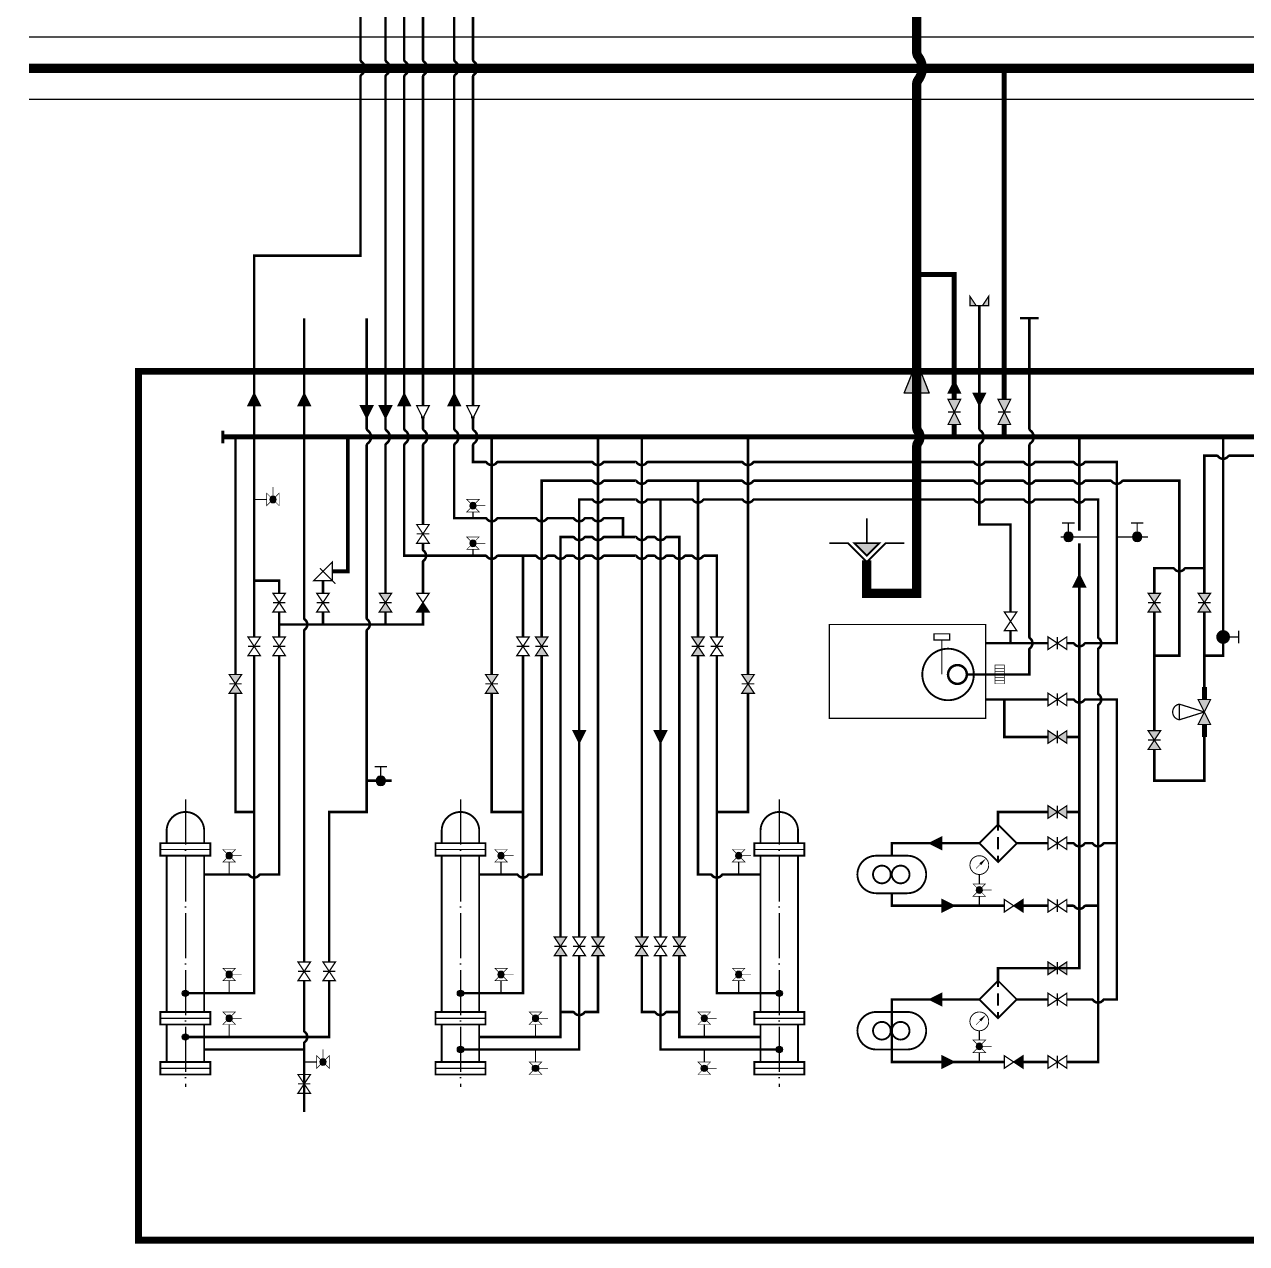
# Model space of a CAD drawing. Header units: millimetres. Extents: x 0 to 2500, y 0 to 1760.
# Drawn here: x 1310.2 to 1505.8, y 444.9 to 640 of the extents above; entities that cross this region are included whole.
import ezdxf

# ---------------------------------------------------------------- set-up
doc = ezdxf.new("R2010")
doc.units = ezdxf.units.MM
doc.linetypes.add('ACAD_ISO03W100', pattern=[30, 12, -18])
doc.linetypes.add('ACAD_ISO04W100', pattern=[30, 24, -3, 0, -3])
for name, color, linetype in [('Вентили 50', 7, 'Continuous'), ('Емкости', 7, 'Continuous'), ('Задвижки 100', 7, 'Continuous'), ('Задвижки 50', 7, 'Continuous'), ('Изм.приб.', 7, 'Continuous'), ('Клапаны 50', 7, 'Continuous'), ('Клапаны донные', 7, 'Continuous'), ('Клапаны регул.100', 7, 'Continuous'), ('Краны 15', 7, 'Continuous'), ('Краны 25', 7, 'Continuous'), ('Краны шар.ручн.т.10', 7, 'Continuous'), ('Осевые', 7, 'ACAD_ISO04W100'), ('Площадки', 7, 'Continuous'), ('ППК 50', 7, 'Continuous'), ('Свечи', 7, 'Continuous'), ('Трубы 108', 7, 'Continuous'), ('Трубы 219', 7, 'Continuous'), ('Трубы 25', 7, 'Continuous'), ('Трубы 57', 7, 'Continuous'), ('Трубы 89', 7, 'Continuous'), ('Фильтры 6', 7, 'Continuous'), ('Штрих пункт.', 7, 'ACAD_ISO04W100')]:
    doc.layers.add(name, color=color, linetype=linetype)

# ---------------------------------------------------------------- blocks, each defined once
blk = doc.blocks.new('Пересеч. 57-108')
at = {"layer": 'Трубы 57', "const_width": 0.4}
blk.add_lwpolyline([(-1.4, 0, -0.236068), (-1, -0.2, 0.236068), (0, -0.7, 0.236068), (1, -0.2, -0.236068), (1.4, 0)], format="xyb", dxfattribs=at)
blk = doc.blocks.new('Пересеч. 219-219')
at = {"layer": 'Трубы 219'}
blk.add_lwpolyline([(-2.5, 0, 1.5, 1.5, -0.162278), (-1.9, -0.2, 1.5, 1.5, 0.146286), (0, -0.9, 1.5, 1.5, 0.146286), (1.9, -0.2, 1.5, 1.5, -0.162278), (2.5, 0, 0, 0, 0)], format="xyseb", dxfattribs=at)
blk = doc.blocks.new('Заглушка 108')
at = {"layer": 'Трубы 108', "const_width": 0.5}
blk.add_lwpolyline([(0, 1), (0, -1)], dxfattribs=at)
blk = doc.blocks.new('Стрелка 57')
at = {"layer": 'Трубы 57'}
h = blk.add_hatch(color=256, dxfattribs=at)
h.paths.add_polyline_path([(0, 0), (0, -1), (2, 0)])
h.paths.add_polyline_path([(0, 1), (0, 0), (2, 0)])
at = {"layer": 'Трубы 57', "const_width": 0.2}
blk.add_lwpolyline([(0, -1), (0, 1), (2, 0)], close=True, dxfattribs=at)
blk = doc.blocks.new('Стрелка 57 п.')
at = {"layer": 'Трубы 57'}
h = blk.add_hatch(color=256, dxfattribs=at)
h.paths.add_polyline_path([(-0.2, -2), (0, -2), (-0.2, -1.6)])
h.paths.add_polyline_path([(0.2, -1.6), (0, -2), (0.2, -2)])
for p, q in [((-0.2, -2), (-0.2, -1.6)), ((0.2, -2), (0.2, -1.6)), ((-0.2, -2), (0.2, -2))]:
    blk.add_line(p, q, dxfattribs=at)
at = {"layer": 'Трубы 57', "const_width": 0.2}
blk.add_lwpolyline([(-1, 0), (1, 0), (0, -2)], close=True, dxfattribs=at)
blk = doc.blocks.new('Кран шар.ручн.т.10')
at = {"layer": 'Краны шар.ручн.т.10'}
h = blk.add_hatch(color=256, dxfattribs=at)
h.paths.add_polyline_path([(1, 0), (1.35, -0.35, 0.198912), (1.5, 0, 0.198912), (1.35, 0.35)])
h.paths.add_polyline_path([(0.65, -0.35, 0.414214), (1.35, -0.35), (1, 0)])
h.paths.add_polyline_path([(0.5, 0, 0.198912), (0.65, -0.35), (1, 0), (0.65, 0.35, 0.198912)])
h.paths.add_polyline_path([(1, 0), (1.35, 0.35, 0.414214), (0.65, 0.35)])
at = {"layer": 'Краны шар.ручн.т.10', "const_width": 0.1}
blk.add_lwpolyline([(1, 0), (1, 2)], dxfattribs=at)
blk.add_lwpolyline([(0, 1), (0, -1), (2, 1), (2, -1)], close=True, dxfattribs=at)
at = {"layer": 'Краны шар.ручн.т.10'}
blk.add_lwpolyline([(0.5, 0, 1), (1.5, 0, 1), (0.5, 0, 1)], format="xyb", dxfattribs=at)
blk = doc.blocks.new('Задвижка 50')
at = {"layer": 'Задвижки 50', "const_width": 0.2}
blk.add_lwpolyline([(3, -1), (3, 1), (0, -1), (0, 1)], close=True, dxfattribs=at)
blk.add_lwpolyline([(1.5, 1), (1.5, -1)], dxfattribs=at)
blk = doc.blocks.new('Задвижка 50 непрох.')
at = {"layer": 'Задвижки 50'}
h = blk.add_hatch(color=256, dxfattribs=at)
h.paths.add_polyline_path([(0, 1), (0, -1), (1.5, 0)])
h.paths.add_polyline_path([(3, -1), (3, 1), (1.5, 0)])
at = {"layer": 'Задвижки 50', "const_width": 0.2}
blk.add_lwpolyline([(3, -1), (3, 1), (0, -1), (0, 1)], close=True, dxfattribs=at)
blk.add_lwpolyline([(1.5, 1), (1.5, -1)], dxfattribs=at)
blk = doc.blocks.new('Клапан 50')
at = {"layer": 'Клапаны 50'}
blk.add_hatch(color=256, dxfattribs=at).paths.add_polyline_path([(3, -1), (3, 1), (1.5, 0)])
at = {"layer": 'Клапаны 50', "const_width": 0.2}
blk.add_lwpolyline([(0, 1), (0, -1), (3, 1), (3, -1)], close=True, dxfattribs=at)
blk = doc.blocks.new('ППК 50')
at = {"layer": 'ППК 50', "const_width": 0.2}
blk.add_lwpolyline([(-1.5, 0), (1.5, 3), (1.5, 0)], close=True, dxfattribs=at)
blk.add_lwpolyline([(2, -0.5), (-0.5, 2)], dxfattribs=at)
blk = doc.blocks.new('Пересеч. 57-57')
at = {"layer": 'Трубы 57'}
blk.add_lwpolyline([(-1, 0, 0.4, 0.4, -0.236068), (-0.8, -0.1, 0.4, 0.4, 0.236068), (0, -0.5, 0.4, 0.4, 0.236068), (0.8, -0.1, 0.4, 0.4, -0.236068), (1, 0, 0, 0, 0)], format="xyseb", dxfattribs=at)
blk = doc.blocks.new('Клапан донный')
at = {"layer": 'Клапаны донные'}
blk.add_hatch(color=256, dxfattribs=at).paths.add_polyline_path([(0, 1), (2, 3), (-2, 3)])
at = {"layer": 'Клапаны донные', "const_width": 0.3}
for points in [[(0, 3), (0, 7)], [(0, 0), (-3, 3), (-6, 3)], [(0, 0), (3, 3), (6, 3)]]:
    blk.add_lwpolyline(points, dxfattribs=at)
blk.add_lwpolyline([(0, 1), (2, 3), (-2, 3)], close=True, dxfattribs=at)
blk = doc.blocks.new('Кран 15')
at = {"layer": 'Краны 15'}
blk.add_hatch(color=256, dxfattribs=at).paths.add_polyline_path([(-0.75, 0.75, 1), (0.75, 0.75, 1)])
at = {"layer": 'Краны 15', "const_width": 0.2}
for points in [[(-2.25, 1.75), (-2.25, -0.25)], [(-0.75, 0.75), (-2.25, 0.75)]]:
    blk.add_lwpolyline(points, dxfattribs=at)
at = {"layer": 'Краны 15'}
blk.add_lwpolyline([(-0.75, 0.75, 1), (0.75, 0.75, 1), (-0.75, 0.75, 1)], format="xyb", dxfattribs=at)
blk = doc.blocks.new('Изм.приб.М')
at = {"layer": 'Изм.приб.', "const_width": 0.15}
blk.add_lwpolyline([(-1.5, 1.5, 1), (1.5, 1.5, 1), (-1.5, 1.5, 0.780776)], format="xyb", dxfattribs=at)
at = {"layer": 'Изм.приб.', "const_width": 0.075}
blk.add_lwpolyline([(0.16, 1.66), (-0.53, 0.97)], dxfattribs=at)
at = {"layer": 'Изм.приб.'}
blk.add_solid([(0.01, 1.81), (1.06, 2.56), (0.31, 1.51)], dxfattribs=at)
blk = doc.blocks.new('Фильтр 6')
at = {"layer": 'Фильтры 6', "const_width": 0.3}
blk.add_lwpolyline([(-3, 0), (0, -3), (3, 0), (0, 3)], close=True, dxfattribs=at)
for points in [[(-3, 0), (-2, 0)], [(-1, 0), (1, 0)], [(2, 0), (3, 0)]]:
    blk.add_lwpolyline(points, dxfattribs=at)
blk = doc.blocks.new('Вентиль 50')
at = {"layer": 'Вентили 50', "const_width": 0.2}
blk.add_lwpolyline([(3, -1), (3, 1), (0, -1), (0, 1)], close=True, dxfattribs=at)
blk = doc.blocks.new('Пересеч. 219-108')
at = {"layer": 'Трубы 219', "const_width": 1.5}
blk.add_lwpolyline([(-1.5, 0, -0.162278), (-0.9, -0.2, 0.162278), (0, -0.5, 0.162278), (0.9, -0.2, -0.162278), (1.5, 0)], format="xyb", dxfattribs=at)
blk = doc.blocks.new('Стрелка 219')
at = {"layer": 'Трубы 219'}
blk.add_hatch(color=256, dxfattribs=at).paths.add_polyline_path([(0, -2), (5, 0), (0, 2)])
blk.add_lwpolyline([(0, -2), (0, 2), (5, 0)], close=True, dxfattribs=at)
blk = doc.blocks.new('Стрелка 108')
at = {"layer": 'Трубы 108'}
h = blk.add_hatch(color=256, dxfattribs=at)
h.paths.add_polyline_path([(0, 0), (1, 0), (0, 2)])
h.paths.add_polyline_path([(-1, 0), (0, 0), (0, 2)])
at = {"layer": 'Трубы 108', "const_width": 0.2}
blk.add_lwpolyline([(1, 0), (-1, 0), (0, 2)], close=True, dxfattribs=at)
blk = doc.blocks.new('Задвижка 100 непрох.')
at = {"layer": 'Задвижки 100'}
h = blk.add_hatch(color=256, dxfattribs=at)
h.paths.add_polyline_path([(2, 0), (0, 1), (0, -1)])
h.paths.add_polyline_path([(2, 0), (4, -1), (4, 1)])
at = {"layer": 'Задвижки 100', "const_width": 0.2}
blk.add_lwpolyline([(0, -1), (0, 1), (4, -1), (4, 1)], close=True, dxfattribs=at)
blk.add_lwpolyline([(2, 1), (2, -1)], dxfattribs=at)
blk = doc.blocks.new('Клапан регул.100 непрох.')
at = {"layer": 'Клапаны регул.100'}
h = blk.add_hatch(color=256, dxfattribs=at)
h.paths.add_polyline_path([(2, 0), (0, 1), (0, -1)])
h.paths.add_polyline_path([(2, 0), (4, -1), (4, 1)])
at = {"layer": 'Клапаны регул.100', "const_width": 0.2}
blk.add_lwpolyline([(3.25, 4, 0.855684), (0.75, 4)], format="xyb", dxfattribs=at)
for points in [[(0.75, 4), (2, 0)], [(3.25, 4), (0.75, 4)], [(3.25, 4), (2, 0)]]:
    blk.add_lwpolyline(points, dxfattribs=at)
blk.add_lwpolyline([(0, -1), (0, 1), (4, -1), (4, 1)], close=True, dxfattribs=at)
blk = doc.blocks.new('Кран 25')
blk.add_hatch(color=256).paths.add_polyline_path([(1, 1, 1), (-1, 1, 1)])
at = {"layer": 'Краны 25', "const_width": 0.2}
for points in [[(-2.5, 2), (-2.5, 0)], [(-1, 1), (-2.5, 1)]]:
    blk.add_lwpolyline(points, dxfattribs=at)
blk.add_lwpolyline([(-1, 1, 1), (1, 1, 1), (-1, 1, 0)], format="xyb", dxfattribs=at)

msp = doc.modelspace()

# ---------------------------------------------------------------- hatches: boundary and pattern name
at = {"layer": 'Емкости'}
for points in [[(1336.5, 485, 1), (1335.5, 485, 1)], [(1380.5, 485, 1), (1379.5, 485, 1)], [(1431.5, 485, 1), (1430.5, 485, 1)], [(1336.5, 478, 1), (1335.5, 478, 1)], [(1380.5, 476, 1), (1379.5, 476, 1)], [(1431.5, 476, 1), (1430.5, 476, 1)]]:
    msp.add_hatch(color=256, dxfattribs=at).paths.add_polyline_path(points)
at = {"layer": 'Свечи'}
h = msp.add_hatch(color=256, dxfattribs=at)
h.paths.add_polyline_path([(1461.5, 596.5), (1461.5, 595), (1462.5, 595)])
h.paths.add_polyline_path([(1464.5, 596.5), (1463.5, 595), (1464.5, 595)])

# ---------------------------------------------------------------- linework, layer by layer
for points, const_width in [([(1439, 544), (1464, 544), (1464, 529), (1439, 529)], 0.2), ([(1455.75, 542.5), (1458.25, 542.5), (1458.25, 541.5), (1455.75, 541.5)], 0.2), ([(1465.5, 537.5), (1467, 537.5), (1467, 534.5), (1465.5, 534.5)], 0.1)]:
    msp.add_lwpolyline(points, close=True, dxfattribs=dict(const_width=const_width))
for points, const_width in [([(1457, 536), (1457, 541.5)], 0.2), ([(1465.5, 537), (1467, 537)], 0.1), ([(1465.5, 536.5), (1467, 536.5)], 0.1), ([(1465.5, 536), (1467, 536)], 0.1), ([(1465.5, 535.5), (1467, 535.5)], 0.1), ([(1465.5, 535), (1467, 535)], 0.1), ([(1446.5, 507), (1451.5, 507)], 0.3), ([(1451.5, 501), (1446.5, 501)], 0.3), ([(1446.5, 482), (1451.5, 482)], 0.3), ([(1451.5, 476), (1446.5, 476)], 0.3)]:
    msp.add_lwpolyline(points, dxfattribs=dict(const_width=const_width))
for points, const_width in [([(1453.88, 536, 1), (1462.12, 536, 1), (1453.88, 536, 0.326844)], 0.3), ([(1458, 536, 1), (1461, 536, 1), (1458, 536, 16.726452)], 0.4), ([(1446.5, 507, 1), (1446.5, 501)], 0.3), ([(1451.5, 501, 1), (1451.5, 507)], 0.3), ([(1446, 504, 1), (1448.83, 504, 1), (1446, 504, 0.278389)], 0.3), ([(1449, 504, 1), (1451.83, 504, 1), (1449, 504, 0.278389)], 0.3), ([(1446.5, 482, 1), (1446.5, 476)], 0.3), ([(1451.5, 476, 1), (1451.5, 482)], 0.3), ([(1446, 479, 1), (1448.83, 479, 1), (1446, 479, 0.278389)], 0.3), ([(1449, 479, 1), (1451.83, 479, 1), (1449, 479, 0.278389)], 0.3)]:
    msp.add_lwpolyline(points, format="xyb", dxfattribs=dict(const_width=const_width))
at = {"layer": 'Емкости', "const_width": 0.3}
for points in [[(1339, 511, 1), (1333, 511)], [(1383, 511, 1), (1377, 511)], [(1428, 511, -1), (1434, 511)]]:
    msp.add_lwpolyline(points, format="xyb", dxfattribs=at)
at = {"layer": 'Емкости'}
for points, const_width in [([(1333, 509), (1333, 511)], 0.3), ([(1339, 511), (1339, 509)], 0.3), ([(1377, 509), (1377, 511)], 0.3), ([(1383, 511), (1383, 509)], 0.3), ([(1428, 511), (1428, 509)], 0.3), ([(1434, 509), (1434, 511)], 0.3), ([(1332, 508), (1340, 508)], 0.2), ([(1333, 482), (1333, 507)], 0.3), ([(1339, 507), (1339, 482)], 0.3), ([(1376, 508), (1384, 508)], 0.2), ([(1377, 482), (1377, 507)], 0.3), ([(1383, 507), (1383, 482)], 0.3), ([(1435, 508), (1427, 508)], 0.2), ([(1428, 507), (1428, 482)], 0.3), ([(1434, 482), (1434, 507)], 0.3), ([(1332, 481), (1340, 481)], 0.2), ([(1376, 481), (1384, 481)], 0.2), ([(1435, 481), (1427, 481)], 0.2), ([(1339, 480), (1339, 474), (1333, 474), (1333, 480)], 0.3), ([(1383, 480), (1383, 474), (1377, 474), (1377, 480)], 0.3), ([(1428, 480), (1428, 474), (1434, 474), (1434, 480)], 0.3), ([(1332, 473), (1340, 473)], 0.2), ([(1376, 473), (1384, 473)], 0.2), ([(1435, 473), (1427, 473)], 0.2)]:
    msp.add_lwpolyline(points, dxfattribs=dict(at, const_width=const_width))
at = {"layer": 'Емкости', "const_width": 0.3}
for points in [[(1332, 509), (1340, 509), (1340, 507), (1332, 507)], [(1376, 509), (1384, 509), (1384, 507), (1376, 507)], [(1435, 509), (1427, 509), (1427, 507), (1435, 507)], [(1332, 482), (1340, 482), (1340, 480), (1332, 480)], [(1376, 482), (1384, 482), (1384, 480), (1376, 480)], [(1435, 482), (1427, 482), (1427, 480), (1435, 480)], [(1332, 474), (1340, 474), (1340, 472), (1332, 472)], [(1376, 474), (1384, 474), (1384, 472), (1376, 472)], [(1435, 474), (1427, 474), (1427, 472), (1435, 472)]]:
    msp.add_lwpolyline(points, close=True, dxfattribs=at)
at = {"layer": 'Емкости'}
for centre in [(1336, 485), (1380, 485), (1431, 485), (1336, 478), (1380, 476), (1431, 476)]:
    msp.add_circle(centre, 0.5, dxfattribs=at)
at = {"layer": 'Задвижки 50', "const_width": 0.4}
for points in [[(1355, 593), (1355, 545)], [(1355, 543), (1355, 490)], [(1355, 487), (1355, 479)], [(1355, 477.2), (1355, 466)]]:
    msp.add_lwpolyline(points, dxfattribs=at)
at = {"layer": 'Осевые', "ltscale": 0.3}
for p, q in [((1336, 516), (1336, 470)), ((1380, 516), (1380, 470)), ((1431, 516), (1431, 470))]:
    msp.add_line(p, q, dxfattribs=at)
at = {"layer": 'Площадки', "const_width": 0.1}
for points in [[(1328, 585), (1866, 585), (1866, 445), (1328, 445)], [(1865, 446), (1329, 446), (1329, 584), (1865, 584)]]:
    msp.add_lwpolyline(points, close=True, dxfattribs=at)
at = {"layer": 'Площадки', "linetype": 'ACAD_ISO03W100', "ltscale": 1.5, "const_width": 1}
msp.add_lwpolyline([(1328.5, 584.5), (1865.5, 584.5), (1865.5, 445.5), (1328.5, 445.5)], close=True, dxfattribs=at)
at = {"layer": 'Свечи'}
for points, const_width in [([(1462.5, 595), (1461.5, 596.5), (1461.5, 595), (1464.5, 595), (1464.5, 596.5), (1463.5, 595)], 0.2), ([(1472.5, 593), (1469.5, 593)], 0.4)]:
    msp.add_lwpolyline(points, dxfattribs=dict(at, const_width=const_width))
at = {"layer": 'Трубы 108', "const_width": 0.8}
for points in [[(1467, 633), (1467, 580)], [(1453, 600), (1459, 600), (1459, 580)], [(1459, 576), (1459, 574)], [(1467, 576), (1467, 574)], [(1342, 574), (1511.6, 574)], [(1499, 534), (1499, 532)], [(1499, 528), (1499, 526)]]:
    msp.add_lwpolyline(points, dxfattribs=at)
at = {"layer": 'Трубы 219', "const_width": 1.5}
for points in [[(1453, 643.5), (1453, 635.5)], [(1311, 633), (1661, 633), (1661, 581)], [(1453, 630.5), (1453, 575.5)]]:
    msp.add_lwpolyline(points, dxfattribs=at)
at = {"layer": 'Трубы 219'}
msp.add_lwpolyline([(1453, 572.5, 1.5, 1.5, 0), (1453, 549, 1.5, 1.5, 0), (1445, 549, 1.5, 1.5, 0), (1445, 554.27, 0, 0, 0)], format="xyseb", dxfattribs=at)
at = {"layer": 'Трубы 25', "const_width": 0.2}
for points in [[(1347, 564), (1349, 564)], [(1382, 561), (1382, 562)], [(1482, 558), (1476, 558)], [(1485, 558), (1490, 558)], [(1382, 555), (1382, 556)], [(1343, 504), (1343, 506)], [(1386.5, 504), (1386.5, 506)], [(1424.5, 504), (1424.5, 506)], [(1463, 502.5), (1463, 504)], [(1463, 499), (1463, 500.5)], [(1343, 485), (1343, 487)], [(1386.5, 485), (1386.5, 487)], [(1424.5, 485), (1424.5, 487)], [(1343, 478), (1343, 480)], [(1392, 478), (1392, 480)], [(1419, 478), (1419, 480)], [(1463, 477.5), (1463, 479)], [(1392, 476), (1392, 474)], [(1419, 476), (1419, 474)], [(1463, 474), (1463, 475.5)], [(1355, 474), (1357, 474)]]:
    msp.add_lwpolyline(points, dxfattribs=at)
at = {"layer": 'Трубы 57'}
for points in [[(1364, 644, 0.4, 0.4, 0), (1364, 634.4, 0.4, 0.4, 0)], [(1368, 644, 0.4, 0.4, 0), (1368, 634.4, 0.4, 0.4, 0)], [(1371, 644, 0.4, 0.4, 0), (1371, 634.4, 0.4, 0.4, 0)], [(1374, 644, 0.4, 0.4, 0), (1374, 634.4, 0.4, 0.4, 0)], [(1379, 644, 0.4, 0.4, 0), (1379, 634.4, 0.4, 0.4, 0)], [(1382, 644, 0.4, 0.4, 0), (1382, 634.4, 0.4, 0.4, 0)], [(1364, 631.6, 0.4, 0.4, 0), (1364, 603, 0.4, 0.4, 0), (1347, 603, 0.4, 0.4, 0), (1347, 542, 0.4, 0.4, 0)], [(1374, 579, 0.4, 0.4, 0), (1374, 631.6, 0, 0, 0)], [(1379, 575.4, 0.4, 0.4, 0), (1379, 631.6, 0, 0, 0)], [(1382, 579, 0.4, 0.4, 0), (1382, 631.6, 0, 0, 0)], [(1382, 575.4, 0.4, 0.4, 0), (1382, 577, 0.4, 0.4, 0)], [(1384, 561, 0.4, 0.4, 0), (1379, 561, 0.4, 0.4, 0), (1379, 572.6, 0.4, 0.4, 0)], [(1384, 570, 0.4, 0.4, 0), (1382, 570, 0.4, 0.4, 0), (1382, 572.6, 0.4, 0.4, 0)], [(1406, 558, 0.4, 0.4, 0), (1406, 561, 0.4, 0.4, 0), (1403, 561, 0.4, 0.4, 0)], [(1403, 558, 0.4, 0.4, 0), (1408, 558, 0.4, 0.4, 0)], [(1410, 558, 0.4, 0.4, 0), (1411, 558, 0.4, 0.4, 0)], [(1413, 558, 0.4, 0.4, 0), (1415, 558, 0.4, 0.4, 0), (1415, 494, 0, 0, 0)], [(1386, 555, 0.4, 0.4, 0), (1392, 555, 0.4, 0.4, 0)], [(1403, 555, 0.4, 0.4, 0), (1408, 555, 0.4, 0.4, 0)], [(1410, 555, 0.4, 0.4, 0), (1411, 555, 0.4, 0.4, 0)], [(1413, 555, 0.4, 0.4, 0), (1414, 555, 0.4, 0.4, 0)], [(1416, 555, 0.4, 0.4, 0), (1417, 555, 0.4, 0.4, 0)], [(1419, 555, 0.4, 0.4, 0), (1421, 555, 0.4, 0.4, 0), (1421, 542, 0, 0, 0)], [(1347, 539, 0.4, 0.4, 0), (1347, 485, 0.4, 0.4, 0), (1336, 485, 0, 0, 0)]]:
    msp.add_lwpolyline(points, format="xyseb", dxfattribs=at)
at = {"layer": 'Трубы 57', "const_width": 0.4}
for points in [[(1368, 575.4), (1368, 631.6)], [(1371, 631.6), (1371, 575.4)], [(1463, 595), (1463, 575.4)], [(1365, 593), (1365, 575.4)], [(1471, 593), (1471, 575.4)], [(1374, 575.4), (1374, 577)], [(1344, 574), (1344, 536)], [(1385, 574), (1385, 549)], [(1402, 574), (1402, 494)], [(1409, 574), (1409, 494)], [(1426, 574), (1426, 536)], [(1479, 574), (1479, 559)], [(1502, 574), (1502, 539), (1499, 539)], [(1365, 572.6), (1365, 545)], [(1368, 549), (1368, 572.6)], [(1371, 572.6), (1371, 555), (1384, 555)], [(1374, 560), (1374, 572.6)], [(1463, 572.6), (1463, 560), (1468, 560), (1468, 546)], [(1471, 572.6), (1471, 542)], [(1501, 571), (1499, 571), (1499, 549)], [(1511.6, 571), (1503, 571)], [(1401, 570), (1386, 570)], [(1408, 570), (1403, 570)], [(1425, 570), (1410, 570)], [(1462, 570), (1427, 570)], [(1470, 570), (1464, 570)], [(1478, 570), (1472, 570)], [(1480, 541), (1485, 541), (1485, 570), (1480, 570)], [(1401, 567), (1393, 567), (1393, 542)], [(1408, 567), (1403, 567)], [(1425, 567), (1410, 567)], [(1418, 567), (1418, 542)], [(1462, 567), (1427, 567)], [(1470, 567), (1464, 567)], [(1478, 567), (1472, 567)], [(1484, 567), (1480, 567)], [(1491, 539), (1495, 539), (1495, 567), (1486, 567)], [(1401, 564), (1399, 564), (1399, 494)], [(1408, 564), (1403, 564)], [(1417, 564), (1410, 564)], [(1412, 564), (1412, 494)], [(1425, 564), (1419, 564)], [(1462, 564), (1427, 564)], [(1470, 564), (1464, 564)], [(1478, 564), (1472, 564)], [(1482, 542), (1482, 564), (1480, 564)], [(1392, 561), (1386, 561)], [(1398, 561), (1394, 561)], [(1401, 561), (1400, 561)], [(1374, 556), (1374, 557)], [(1396, 494), (1396, 558), (1398, 558)], [(1400, 558), (1401, 558)], [(1479, 557), (1479, 489), (1466, 489), (1466, 487)], [(1374, 549), (1374, 554)], [(1390, 555), (1390, 542)], [(1394, 555), (1395, 555)], [(1397, 555), (1398, 555)], [(1400, 555), (1401, 555)], [(1491, 549), (1491, 553), (1494, 553)], [(1496, 553), (1499, 553)], [(1347, 551), (1351, 551), (1351, 549)], [(1358, 549), (1358, 551)], [(1385, 549), (1385, 536)], [(1351, 544), (1374, 544), (1374, 546)], [(1351, 546), (1351, 542)], [(1358, 544), (1358, 546)], [(1368, 544), (1368, 546)], [(1491, 527), (1491, 546)], [(1499, 546), (1499, 534)], [(1365, 543), (1365, 514), (1359, 514), (1359, 490)], [(1468, 543), (1468, 541)], [(1471, 540), (1471, 536), (1461, 536)], [(1464, 541), (1474, 541)], [(1477, 541), (1478, 541)], [(1482, 533), (1482, 540)], [(1351, 539), (1351, 504), (1348, 504)], [(1390, 539), (1390, 485), (1380, 485)], [(1393, 539), (1393, 504), (1391, 504)], [(1418, 539), (1418, 504), (1420, 504)], [(1421, 539), (1421, 485), (1431, 485)], [(1344, 533), (1344, 514), (1347, 514)], [(1385, 533), (1385, 514), (1390, 514)], [(1426, 533), (1426, 514), (1421, 514)], [(1464, 532), (1474, 532)], [(1467, 532), (1467, 526), (1474, 526)], [(1477, 532), (1478, 532)], [(1480, 532), (1485, 532), (1485, 484), (1483, 484)], [(1477, 474), (1482, 474), (1482, 531)], [(1477, 526), (1479, 526)], [(1499, 526), (1499, 519), (1491, 519), (1491, 524)], [(1365, 519), (1369, 519)], [(1466, 512), (1466, 514), (1474, 514)], [(1477, 514), (1479, 514)], [(1449, 507), (1449, 509), (1463, 509)], [(1469, 509), (1474, 509)], [(1477, 509), (1478, 509)], [(1480, 509), (1481, 509)], [(1483, 509), (1485, 509)], [(1346, 504), (1339, 504)], [(1389, 504), (1383, 504)], [(1422, 504), (1428, 504)], [(1467, 499), (1449, 499), (1449, 501)], [(1474, 499), (1470, 499)], [(1478, 499), (1477, 499)], [(1482, 499), (1480, 499)], [(1399, 491), (1399, 476), (1380, 476)], [(1383, 478), (1396, 478), (1396, 491)], [(1402, 491), (1402, 482), (1400, 482)], [(1409, 491), (1409, 482), (1411, 482)], [(1412, 491), (1412, 476), (1431, 476)], [(1428, 478), (1415, 478), (1415, 491)], [(1359, 487), (1359, 478), (1336, 478)], [(1463, 484), (1449, 484), (1449, 474), (1467, 474)], [(1474, 484), (1469, 484)], [(1481, 484), (1477, 484)], [(1398, 482), (1396, 482)], [(1413, 482), (1415, 482)], [(1355, 476), (1339, 476)], [(1470, 474), (1474, 474)]]:
    msp.add_lwpolyline(points, dxfattribs=at)
at = {"layer": 'Трубы 89', "const_width": 0.6}
msp.add_lwpolyline([(1362, 574), (1362, 552.5), (1359.5, 552.5)], dxfattribs=at)
at = {"layer": 'Штрих пункт.'}
msp.add_lwpolyline([(1311, 628, 0.2, 0.2, 0), (1656, 628, 0.2, 0.2, 0), (1656, 587, 0.2, 0.2, 0), (1666, 587, 0.2, 0.2, 0), (1666, 638, 0.2, 0.2, 0), (1311, 638, 0, 0, 0)], format="xyseb", dxfattribs=at)

# ---------------------------------------------------------------- block references
at = {"layer": 'Вентили 50', "rotation": 270}
msp.add_blockref('Вентиль 50', (1468, 546), dxfattribs=at)
at = {"layer": 'Задвижки 100', "rotation": 270}
for p in [(1459, 580), (1467, 580)]:
    msp.add_blockref('Задвижка 100 непрох.', p, dxfattribs=at)
at = {"layer": 'Задвижки 50'}
for name, p, rotation in [('Задвижка 50', (1374, 560), 270), ('Задвижка 50', (1351, 549), 270), ('Задвижка 50', (1358, 549), 270), ('Задвижка 50 непрох.', (1368, 549), 270), ('Задвижка 50 непрох.', (1491, 549), 270), ('Задвижка 50 непрох.', (1499, 549), 270), ('Задвижка 50', (1347, 542), 270), ('Задвижка 50', (1351, 542), 270), ('Задвижка 50', (1390, 542), 270), ('Задвижка 50 непрох.', (1393, 542), 270), ('Задвижка 50 непрох.', (1344, 536), 270), ('Задвижка 50 непрох.', (1385, 536), 270), ('Клапан регул.100 непрох.', (1499, 528), 90), ('Задвижка 50 непрох.', (1491, 527), 270), ('Задвижка 50 непрох.', (1396, 494), 270), ('Задвижка 50', (1399, 494), 270), ('Задвижка 50 непрох.', (1402, 494), 270), ('Задвижка 50', (1355, 490), 270), ('Задвижка 50', (1359, 490), 270), ('Задвижка 50', (1355, 472), 270)]:
    msp.add_blockref(name, p, dxfattribs=dict(at, rotation=rotation))
at = {"layer": 'Задвижки 50', "xscale": -1}
for name, p, rotation in [('Задвижка 50 непрох.', (1418, 542), 90), ('Задвижка 50', (1421, 542), 90), ('Задвижка 50', (1474, 541), 180), ('Задвижка 50 непрох.', (1426, 536), 90), ('Задвижка 50', (1474, 532), 180), ('Задвижка 50 непрох.', (1474, 526), 180), ('Задвижка 50 непрох.', (1409, 494), 90), ('Задвижка 50', (1412, 494), 90), ('Задвижка 50 непрох.', (1415, 494), 90)]:
    msp.add_blockref(name, p, dxfattribs=dict(at, rotation=rotation))
at = {"layer": 'Задвижки 50'}
for name, p in [('Задвижка 50 непрох.', (1474, 514)), ('Задвижка 50', (1474, 509)), ('Задвижка 50', (1474, 499)), ('Задвижка 50 непрох.', (1474, 489)), ('Задвижка 50', (1474, 484)), ('Задвижка 50', (1474, 474))]:
    msp.add_blockref(name, p, dxfattribs=at)
at = {"layer": 'Изм.приб.'}
for p in [(1463, 504), (1463, 479)]:
    msp.add_blockref('Изм.приб.М', p, dxfattribs=at)
at = {"layer": 'Клапаны 50', "rotation": 270}
msp.add_blockref('Клапан 50', (1374, 549), dxfattribs=at)
at = {"layer": 'Клапаны 50'}
for p in [(1467, 499), (1467, 474)]:
    msp.add_blockref('Клапан 50', p, dxfattribs=at)
at = {"layer": 'Клапаны донные'}
msp.add_blockref('Клапан донный', (1445, 554), dxfattribs=at)
at = {"layer": 'Краны 25', "rotation": 180}
msp.add_blockref('Кран 25', (1502, 543), dxfattribs=at)
at = {"layer": 'Краны шар.ручн.т.10'}
for p in [(1349, 564), (1357, 474)]:
    msp.add_blockref('Кран шар.ручн.т.10', p, dxfattribs=at)
at = {"layer": 'Краны шар.ручн.т.10', "rotation": 270}
for p in [(1382, 564), (1382, 558), (1343, 508), (1386.5, 508), (1424.5, 508), (1463, 502.5), (1343, 489), (1386.5, 489), (1424.5, 489), (1343, 482), (1392, 482), (1419, 482), (1463, 477.5)]:
    msp.add_blockref('Кран шар.ручн.т.10', p, dxfattribs=at)
at = {"layer": 'Краны шар.ручн.т.10', "xscale": -1, "rotation": 270}
for p in [(1392, 472), (1419, 472)]:
    msp.add_blockref('Кран шар.ручн.т.10', p, dxfattribs=at)
at = {"layer": 'ППК 50'}
msp.add_blockref('ППК 50', (1358, 551), dxfattribs=at)
at = {"layer": 'Трубы 108'}
for name, p in [('Стрелка 108', (1459, 581)), ('Заглушка 108', (1342, 574))]:
    msp.add_blockref(name, p, dxfattribs=at)
at = {"layer": 'Трубы 219', "rotation": 90}
for name, p in [('Пересеч. 219-219', (1453, 633)), ('Стрелка 219', (1453, 581)), ('Пересеч. 219-108', (1453, 574))]:
    msp.add_blockref(name, p, dxfattribs=at)
at = {"layer": 'Трубы 57'}
for name, p, rotation in [('Пересеч. 57-108', (1364, 633), 90), ('Пересеч. 57-108', (1368, 633), 90), ('Пересеч. 57-108', (1371, 633), 90), ('Пересеч. 57-108', (1374, 633), 90), ('Пересеч. 57-108', (1379, 633), 90), ('Пересеч. 57-108', (1382, 633), 90), ('Стрелка 57', (1347, 579), 90), ('Стрелка 57', (1355, 579), 90), ('Стрелка 57', (1371, 579), 90), ('Стрелка 57', (1379, 579), 90), ('Стрелка 57', (1463, 581), 270), ('Стрелка 57', (1365, 579), 270), ('Стрелка 57', (1368, 579), 270), ('Пересеч. 57-108', (1365, 574), 90), ('Пересеч. 57-108', (1368, 574), 90), ('Пересеч. 57-108', (1371, 574), 90), ('Пересеч. 57-108', (1374, 574), 90), ('Пересеч. 57-108', (1379, 574), 90), ('Пересеч. 57-108', (1382, 574), 90), ('Пересеч. 57-108', (1463, 574), 90), ('Пересеч. 57-108', (1471, 574), 90), ('Кран 15', (1476.5, 558), 270), ('Кран 15', (1487.5, 558), 270), ('Пересеч. 57-57', (1374, 555), 90), ('Стрелка 57', (1479, 550), 90), ('Пересеч. 57-57', (1355, 544), 90), ('Пересеч. 57-57', (1365, 544), 90), ('Пересеч. 57-57', (1471, 541), 90), ('Пересеч. 57-57', (1482, 541), 90), ('Пересеч. 57-57', (1482, 532), 90), ('Стрелка 57', (1399, 527), 270), ('Кран 15', (1366.5, 519), 270), ('Стрелка 57', (1457, 509), 180), ('Стрелка 57', (1457, 484), 180), ('Пересеч. 57-57', (1355, 478), 90)]:
    msp.add_blockref(name, p, dxfattribs=dict(at, rotation=rotation))
for name, p in [('Стрелка 57 п.', (1374, 579)), ('Стрелка 57 п.', (1382, 579)), ('Пересеч. 57-57', (1502, 571)), ('Пересеч. 57-57', (1385, 570)), ('Пересеч. 57-57', (1402, 570)), ('Пересеч. 57-57', (1409, 570)), ('Пересеч. 57-57', (1426, 570)), ('Пересеч. 57-57', (1463, 570)), ('Пересеч. 57-57', (1471, 570)), ('Пересеч. 57-57', (1479, 570)), ('Пересеч. 57-57', (1402, 567)), ('Пересеч. 57-57', (1409, 567)), ('Пересеч. 57-57', (1426, 567)), ('Пересеч. 57-57', (1463, 567)), ('Пересеч. 57-57', (1471, 567)), ('Пересеч. 57-57', (1479, 567)), ('Пересеч. 57-57', (1485, 567)), ('Пересеч. 57-57', (1402, 564)), ('Пересеч. 57-57', (1409, 564)), ('Пересеч. 57-57', (1418, 564)), ('Пересеч. 57-57', (1426, 564)), ('Пересеч. 57-57', (1463, 564)), ('Пересеч. 57-57', (1471, 564)), ('Пересеч. 57-57', (1479, 564)), ('Пересеч. 57-57', (1385, 561)), ('Пересеч. 57-57', (1393, 561)), ('Пересеч. 57-57', (1399, 561)), ('Пересеч. 57-57', (1402, 561)), ('Пересеч. 57-57', (1399, 558)), ('Пересеч. 57-57', (1402, 558)), ('Пересеч. 57-57', (1409, 558)), ('Пересеч. 57-57', (1412, 558)), ('Пересеч. 57-57', (1385, 555)), ('Пересеч. 57-57', (1393, 555)), ('Пересеч. 57-57', (1396, 555)), ('Пересеч. 57-57', (1399, 555)), ('Пересеч. 57-57', (1402, 555)), ('Пересеч. 57-57', (1409, 555)), ('Пересеч. 57-57', (1412, 555)), ('Пересеч. 57-57', (1415, 555)), ('Пересеч. 57-57', (1418, 555)), ('Пересеч. 57-57', (1495, 553)), ('Пересеч. 57-57', (1479, 541)), ('Пересеч. 57-57', (1479, 532)), ('Пересеч. 57-57', (1479, 509)), ('Пересеч. 57-57', (1482, 509)), ('Пересеч. 57-57', (1347, 504)), ('Пересеч. 57-57', (1390, 504)), ('Пересеч. 57-57', (1421, 504)), ('Стрелка 57', (1457, 499)), ('Пересеч. 57-57', (1479, 499)), ('Пересеч. 57-57', (1482, 484)), ('Пересеч. 57-57', (1399, 482)), ('Пересеч. 57-57', (1412, 482)), ('Стрелка 57', (1457, 474))]:
    msp.add_blockref(name, p, dxfattribs=at)
at = {"layer": 'Трубы 57', "xscale": -1, "rotation": 90}
msp.add_blockref('Стрелка 57', (1412, 527), dxfattribs=at)
at = {"layer": 'Фильтры 6', "rotation": 90}
for p in [(1466, 509), (1466, 484)]:
    msp.add_blockref('Фильтр 6', p, dxfattribs=at)

doc.saveas('drawing.dxf')
